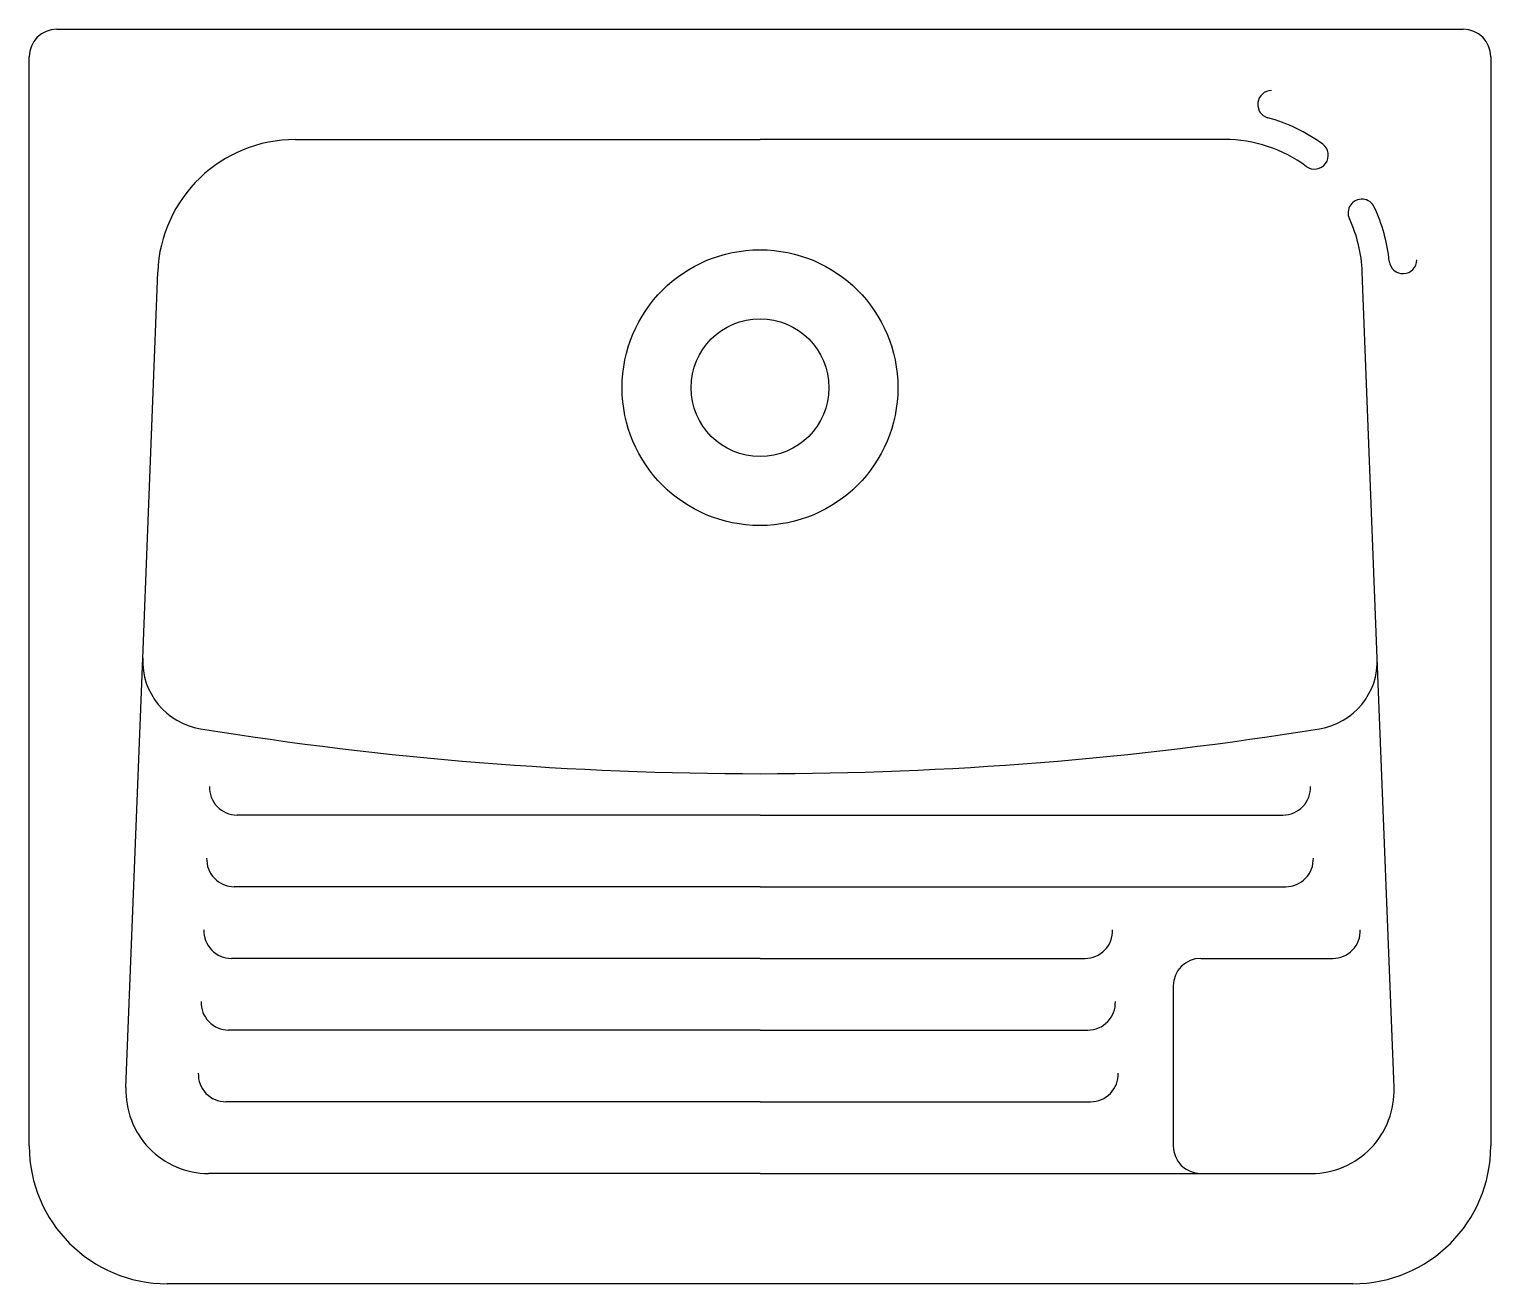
# Model space of a CAD drawing. Header units: metres. Extents: x -0.265 to 0.265, y -0.455 to 0.
import ezdxf

# ---------------------------------------------------------------- set-up
doc = ezdxf.new("R2010")
doc.units = ezdxf.units.M

msp = doc.modelspace()

# ---------------------------------------------------------------- linework, layer by layer
for p, q in [((-0.2550000000000239, 0), (0.2550000000000239, 0)), ((-0.2650000000000148, -0.4050000000000296), (-0.2650000000000148, -0.009999999999990905)), ((0.2650000000000148, -0.009999999999990905), (0.2650000000000148, -0.4050000000000296)), ((-0.1684579705745932, -0.04000000000002046), (0, -0.04000000000002046)), ((0.1684579705745648, -0.04000000000002046), (0, -0.04000000000002046)), ((-0.2238585510427242, -0.228073371208751), (-0.2184202980102441, -0.08805942348527651)), ((0.2238585510426958, -0.228073371208751), (0.2184202980102157, -0.08805942348527651)), ((-0.2299084819317727, -0.3838356540911718), (-0.2238585510427242, -0.228073371208751)), ((0.2299084819317443, -0.3838356540911718), (0.2238585510426958, -0.228073371208751)), ((0, -0.2849999999999966), (-0.1896540739103898, -0.2849999999999966)), ((0, -0.2849999999999966), (0.1896540739103614, -0.2849999999999966)), ((0, -0.311000000000007), (-0.1906639345788506, -0.311000000000007)), ((0, -0.311000000000007), (0.1906639345788221, -0.311000000000007)), ((0, -0.3369999999999891), (-0.1916737952473397, -0.3369999999999891)), ((0, -0.3369999999999891), (0.1178644844339942, -0.3369999999999891)), ((0.1598400296288673, -0.3369999999999891), (0.2076858595577562, -0.3369999999999891)), ((0.1498400296288764, -0.34699999999998), (0.1498400296288764, -0.4050000000000296)), ((0, -0.363000000000028), (-0.1926836559158005, -0.363000000000028)), ((0, -0.363000000000028), (0.1188743451024834, -0.363000000000028)), ((0, -0.3889999999999816), (-0.1936935165842613, -0.3889999999999816)), ((0, -0.3889999999999816), (0.1198842057709442, -0.3889999999999816)), ((0, -0.4150000000000205), (-0.1999310854703253, -0.4150000000000205)), ((0, -0.4150000000000205), (0.1598400296288673, -0.4150000000000205)), ((0.1598400296288673, -0.4150000000000205), (0.1999310854703253, -0.4150000000000205)), ((0.2150000000000034, -0.4550000000000125), (-0.2150000000000034, -0.4550000000000125))]:
    msp.add_line(p, q)
for radius in [0.05, 0.025]:
    msp.add_circle((0, -0.1300000000000239), radius)
for centre, radius, start, end in [((-0.2550000000000239, -0.009999999999990905), 0.01, 90, 180), ((0.2550000000000239, -0.009999999999990905), 0.01, 0, 90), ((0.1854651887358045, -0.02726440778619121), 0.005000000000000001, 90, 254.8320392228029), ((0.1684579705745648, -0.09000000000000341), 0.06, 53.6197218104024, 74.83203922280288), ((-0.1684579705745932, -0.09000000000000341), 0.05, 90, 177.7757044568383), ((0.1684579705745648, -0.09000000000000341), 0.05, 53.61972181040192, 90), ((0.2010807694941263, -0.04571960941166253), 0.005000000000000001, 233.6197218104024, 53.6197218104024), ((0.2182465246781078, -0.06663121996604104), 0.005000000000000001, 25.14350537676703, 205.1435053767671), ((0.1684579705745648, -0.09000000000000341), 0.05, 2.224295543161704, 25.14350537676703), ((0.1684579705745648, -0.09000000000000341), 0.06, 5.599642738472709, 25.14350537676703), ((0.2331477911225193, -0.08365751488176443), 0.005000000000000001, 185.5996427384727, 0), ((-0.1988773873248704, -0.2290436594661003), 0.025, 177.7757044568383, 260.8257360680117), ((0.1988773873248704, -0.2290436594661003), 0.025, 279.1742639319867, 2.224295543161704), ((0, 1.002366835391911), 1.272366835391944, 260.8257360680117, 279.1742639319883), ((-0.1896540739103898, -0.2750000000000057), 0.01, 177.7757044568383, 270), ((0.1896540739103614, -0.2750000000000057), 0.01, 270, 2.224295543161704), ((-0.1906639345788506, -0.3010000000000161), 0.01, 177.7757044568383, 270), ((0.1906639345788221, -0.3010000000000161), 0.01, 270, 2.224295543161704), ((-0.1916737952473397, -0.3269999999999982), 0.01, 177.7757044568383, 270), ((0.1178644844339942, -0.3269999999999982), 0.01, 270, 2.224295543161704), ((0.2076858595577562, -0.3269999999999982), 0.01, 270, 2.224295543161704), ((0.1598400296288673, -0.34699999999998), 0.01, 90, 180), ((-0.1926836559158005, -0.3530000000000371), 0.01, 177.7757044568383, 270), ((0.1188743451024834, -0.3530000000000371), 0.01, 270, 2.224295543161704), ((-0.1936935165842613, -0.3789999999999907), 0.01, 177.7757044568383, 270), ((0.1198842057709442, -0.3789999999999907), 0.01, 270, 2.224295543161704), ((-0.1999310854703253, -0.3849999999999909), 0.03, 177.7757044568383, 270), ((0.1999310854703253, -0.3849999999999909), 0.03, 270, 2.224295543161704), ((-0.2150000000000034, -0.4050000000000296), 0.05, 180, 270), ((0.1598400296288673, -0.4050000000000296), 0.01, 180, 270), ((0.2150000000000034, -0.4050000000000296), 0.05, 270, 0)]:
    msp.add_arc(centre, radius, start, end)

doc.saveas('drawing.dxf')
